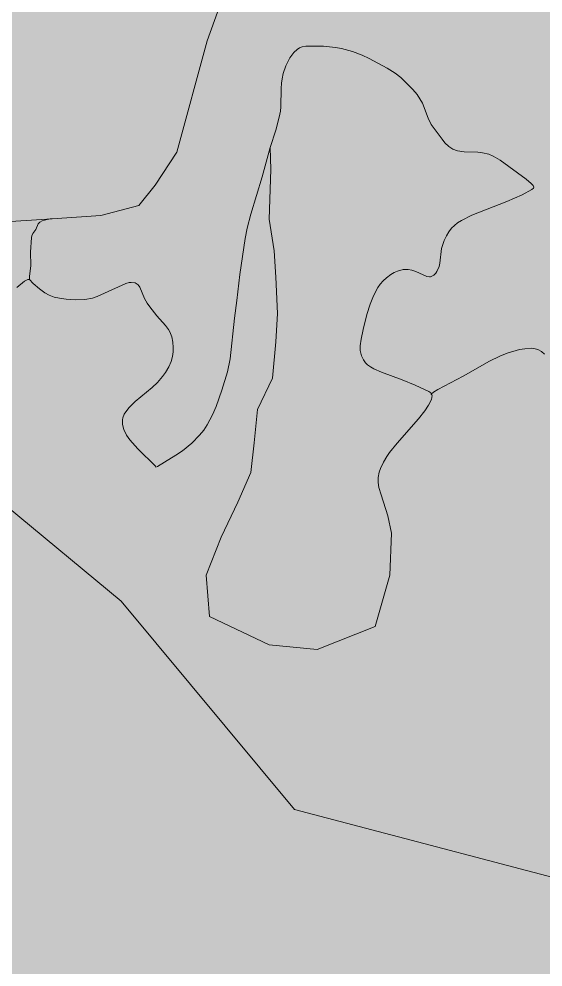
# Model space of a CAD drawing. Header units: metres. Extents: x 541853 to 549675, y 1832829 to 1845715.
# Drawn here: x 543988 to 544387, y 1841874 to 1842596 of the extents above; entities that cross this region are included whole.
import ezdxf

# ---------------------------------------------------------------- set-up
doc = ezdxf.new("R2010")
doc.units = ezdxf.units.M
doc.header["$MEASUREMENT"] = 0
doc.layers.add('1', color=7, linetype='Continuous', lineweight=0)

msp = doc.modelspace()

# ---------------------------------------------------------------- hatches: boundary and pattern name
at = {"layer": '1', "linetype": 'Continuous', "lineweight": 0}
for color, points in [(92, [(543884.04, 1842433.485), (543887.13, 1842470.325), (543801.15, 1842589.38), (543596.1, 1842615.84), (543453.66, 1842660.69), (543462.03, 1842669.69), (543479.46, 1842687.855), (543485.16, 1842692.895), (543490.71, 1842696.885), (543496.17, 1842699.69), (543500.82, 1842701.235), (543505.62, 1842702.195), (543510.48, 1842702.63), (543515.37, 1842702.525), (543520.2, 1842701.85), (543523.77, 1842700.95), (543540.39, 1842695.145), (543553.05, 1842691.275), (543564.99, 1842688.275), (543574.17, 1842686.955), (543579.99, 1842686.895), (543585.06, 1842687.525), (543587.58, 1842688.095), (543592.47, 1842689.715), (543595.44, 1842690.99), (543600, 1842693.45), (543606.99, 1842698.295), (543612.42, 1842703.14), (543617.55, 1842708.51), (543629.58, 1842722.235), (543633.39, 1842726.72), (543637.29, 1842731.775), (543646.47, 1842745.695), (543651.09, 1842752.07), (543657.33, 1842759.585), (543665.43, 1842768.495), (543680.7, 1842782.445), (543684, 1842785.205), (543687.9, 1842788.01), (543692.46, 1842790.785), (543696.57, 1842792.885), (543700.62, 1842794.625), (543708.51, 1842797.505), (543715.8, 1842800.925), (543719.58, 1842803.175), (543725.91, 1842808.095), (543736.44, 1842817.89), (543741.84, 1842823.485), (543765.99, 1842851.565), (543774.51, 1842862.26), (543777.78, 1842865.755), (543781.92, 1842869.355), (543787.65, 1842873.165), (543793.89, 1842876.27), (543800.16, 1842878.595), (543807.45, 1842880.605), (543812.97, 1842881.76), (543821.31, 1842883.08), (543829.8, 1842883.89), (543844.44, 1842884.685), (543851.22, 1842885.345), (543856.08, 1842886.155), (543860.46, 1842887.28), (543865.68, 1842889.395), (543869.61, 1842891.825), (543872.55, 1842894.615), (543873.33, 1842895.995), (543873.27, 1842897.165), (543872.46, 1842897.78), (543867.09, 1842900.345), (543853.98, 1842906.075), (543837.24, 1842911.655), (543825, 1842914.745), (543801.75, 1842919.065), (543790.65, 1842920.805), (543785.28, 1842921.315), (543779.88, 1842921.675), (543791.79, 1842922.395), (543830.25, 1842915.045), (543834.6, 1842914.205), (543910.35, 1842903.765), (543956.37, 1842876.315), (543981.18, 1842872.025), (544067.82, 1842856.695), (544101.39, 1842829.245), (544125.9, 1842789.045), (544168.02, 1842750.81), (544186.11, 1842741.84), (544171.83, 1842691.965), (544131.36, 1842579.615), (544108.23, 1842494.73), (544091.82, 1842469.65), (544079.31, 1842454.215), (544050.39, 1842446.505), (544013.1, 1842444.135), (543973.17, 1842441.585)]), (53, [(544092.27, 1842254.955), (544091.94, 1842255.495), (544078.56, 1842268.755), (544072.47, 1842275.595), (544069.95, 1842279.225), (544067.82, 1842283.545), (544066.86, 1842287.265), (544066.8, 1842290.82), (544067.1, 1842292.515), (544068.09, 1842295.17), (544069.29, 1842297.105), (544071.87, 1842300.36), (544076.43, 1842304.875), (544089.33, 1842315.54), (544093.59, 1842319.47), (544097.34, 1842323.865), (544099.5, 1842327.045), (544102.05, 1842331.395), (544103.79, 1842335.265), (544104.99, 1842339.21), (544105.44, 1842342.6), (544105.47, 1842346.08), (544105.11, 1842350.205), (544104.3, 1842354.195), (544102.95, 1842357.885), (544101.93, 1842359.79), (544099.68, 1842362.775), (544093.02, 1842370.08), (544087.59, 1842376.95), (544085.67, 1842379.725), (544083.57, 1842383.445), (544080.12, 1842391.965), (544078.77, 1842393.855), (544076.46, 1842395.205), (544073.52, 1842395.625), (544071.87, 1842395.49), (544069.29, 1842394.8), (544053.12, 1842387.3), (544047.39, 1842384.915), (544043.88, 1842383.715), (544038.03, 1842382.575), (544031.01, 1842382.275), (544023.75, 1842382.785), (544018.8, 1842383.505), (544014.75, 1842384.465), (544010.97, 1842385.86), (544007.49, 1842387.735), (544003.41, 1842390.66), (543998.67, 1842394.845), (543995.82, 1842397.92), (543995.76, 1842400.095), (543997.02, 1842408.555), (543996.57, 1842418.695), (543997.41, 1842429.885), (543997.68, 1842431.205), (543998.49, 1842432.99), (544000.65, 1842436.02), (544002.57, 1842440.295), (544003.89, 1842441.57), (544005.57, 1842442.485), (544007.34, 1842443.115), (544011.57, 1842443.97), (544013.1, 1842444.135), (544050.39, 1842446.505), (544079.31, 1842454.215), (544091.82, 1842469.65), (544108.23, 1842494.73), (544131.36, 1842579.615), (544171.83, 1842691.965), (544186.11, 1842741.84), (544261.08, 1842714.525), (544329.69, 1842687.075), (544379.64, 1842660.6), (544416.87, 1842638.055), (544434.51, 1842622.365), (544440.39, 1842612.855), (544472.73, 1842562.545), (544492.32, 1842516.465), (544490.37, 1842469.395), (544500.93, 1842448.545), (544524.24, 1842434.895), (544564.02, 1842425.22), (544642.83, 1842429.525), (544640.76, 1842416.52), (544634.31, 1842376.455), (544626.93, 1842354.945), (544620, 1842334.725), (544619.19, 1842334.8), (544613.22, 1842336.015), (544609.92, 1842337.23), (544606.38, 1842339.27), (544602.39, 1842342.93), (544598.7, 1842347.55), (544591.53, 1842358.305), (544587.57, 1842363.675), (544583.43, 1842368.025), (544578.48, 1842371.655), (544575.51, 1842373.425), (544571.7, 1842375.255), (544567.05, 1842376.95), (544561.53, 1842378.285), (544556.1, 1842378.96), (544552.2, 1842378.975), (544546.38, 1842377.925), (544543.95, 1842376.785), (544541.13, 1842374.385), (544539.54, 1842372.135), (544537.44, 1842366.63), (544536.39, 1842359.055), (544535.1, 1842335.49), (544534.47, 1842330.375), (544533.72, 1842326.325), (544531.23, 1842317.445), (544528.53, 1842310.545), (544525.29, 1842303.765), (544524.48, 1842302.445), (544523.43, 1842301.485), (544523.16, 1842301.875), (544522.23, 1842302.04), (544520.31, 1842301.71), (544516.59, 1842300.42), (544503.54, 1842294.75), (544498.2, 1842292.935), (544491.81, 1842291.285), (544484.67, 1842290.295), (544481.64, 1842290.235), (544478.79, 1842290.49), (544473.75, 1842291.705), (544470.15, 1842293.415), (544467.84, 1842295.005), (544465.83, 1842296.94), (544461.96, 1842301.965), (544457.19, 1842310.62), (544454.97, 1842313.83), (544451.16, 1842317.445), (544448.07, 1842319.455), (544445.19, 1842320.79), (544442.04, 1842321.795), (544437.45, 1842322.665), (544434.78, 1842322.905), (544428.78, 1842322.86), (544417.17, 1842321.75), (544412.73, 1842321.585), (544406.55, 1842321.915), (544401.48, 1842323.055), (544397.82, 1842324.885), (544395.42, 1842327.105), (544393.47, 1842330.555), (544391.34, 1842337.215), (544390.29, 1842339.015), (544388.61, 1842340.965), (544386.24, 1842342.915), (544383.51, 1842344.385), (544381.32, 1842345.06), (544378.38, 1842345.405), (544373.55, 1842345.135), (544369.5, 1842344.4), (544360.14, 1842341.625), (544354.5, 1842339.465), (544346.55, 1842335.505), (544326.45, 1842324.165), (544307.34, 1842314.04), (544303.98, 1842312), (544302.18, 1842310.545), (544301.88, 1842311.415), (544300.23, 1842312.6), (544290.06, 1842317.295), (544280.1, 1842321.375), (544264.35, 1842327.135), (544258.53, 1842329.715), (544255.92, 1842331.215), (544253.67, 1842332.865), (544252.17, 1842334.32), (544250.43, 1842336.675), (544248.99, 1842339.75), (544248.12, 1842343.635), (544248.03, 1842347.28), (544248.69, 1842352.365), (544250.19, 1842359.775), (544253.16, 1842371.115), (544255.65, 1842379.125), (544258.2, 1842385.485), (544261.56, 1842391.755), (544263.27, 1842394.185), (544265.49, 1842396.705), (544268.19, 1842399.135), (544271.37, 1842401.565), (544273.89, 1842403.065), (544276.56, 1842404.25), (544280.76, 1842405.345), (544284.57, 1842405.375), (544287.36, 1842404.91), (544290.48, 1842403.935), (544298.94, 1842400.185), (544300.74, 1842399.885), (544301.64, 1842399.96), (544304.16, 1842401.19), (544305.69, 1842402.66), (544306.56, 1842403.905), (544308.18, 1842407.67), (544308.72, 1842410.265), (544310.1, 1842421.32), (544311.99, 1842427.485), (544313.7, 1842431.07), (544315.53, 1842434.085), (544317.72, 1842436.905), (544319.85, 1842439.005), (544322.31, 1842440.94), (544325.28, 1842442.86), (544333.26, 1842446.91), (544359.93, 1842457.32), (544371.63, 1842462.285), (544378.8, 1842466.335), (544380.09, 1842467.43), (544380.45, 1842468.27), (544379.85, 1842469.365), (544378.47, 1842470.955), (544374.69, 1842474.33), (544354.71, 1842488.745), (544349.43, 1842491.895), (544346.1, 1842493.23), (544341.33, 1842494.355), (544337.64, 1842494.745), (544327.29, 1842495.195), (544322.28, 1842495.975), (544318.71, 1842497.115), (544315.5, 1842499.125), (544312.65, 1842501.975), (544310.43, 1842504.675), (544302.24, 1842515.925), (544299.75, 1842520.815), (544295.49, 1842532.095), (544293.6, 1842535.545), (544291.35, 1842538.815), (544288.17, 1842542.475), (544279.02, 1842551.67), (544274.7, 1842555.09), (544268.7, 1842558.825), (544254.75, 1842566.25), (544249.59, 1842568.71), (544242.06, 1842571.425), (544233.75, 1842573.75), (544229.22, 1842574.5), (544219.95, 1842575.475), (544209.54, 1842575.625), (544206.69, 1842575.49), (544203.84, 1842575.025), (544201.71, 1842574.23), (544199.97, 1842573.165), (544197.33, 1842570.645), (544194.33, 1842566.595), (544191.36, 1842560.535), (544189.35, 1842554.7), (544188.42, 1842550.635), (544187.97, 1842547.515), (544187.7, 1842543.27), (544187.52, 1842529.305), (544187.16, 1842525.96), (544186.32, 1842521.475), (544183.62, 1842511.65), (544179.33, 1842498.495), (544173.24, 1842476.025), (544164.57, 1842447.495), (544161.96, 1842437.025), (544160.43, 1842429.09), (544156.29, 1842401.655), (544154.07, 1842381.915), (544152.18, 1842368.25), (544148.94, 1842337.455), (544146.75, 1842327.48), (544142.49, 1842313.425), (544138.17, 1842301.11), (544135.44, 1842294.72), (544131.42, 1842287.205), (544128.72, 1842283.11), (544125.6, 1842279.255), (544119.66, 1842273.255), (544112.46, 1842267.3), (544107.42, 1842263.88), (544098.72, 1842258.78), (544093.44, 1842255.405)]), (251, [(544215.18, 1842115.845), (544178.61, 1842119.625), (544133.19, 1842141.06), (544130.67, 1842172.59), (544142.04, 1842201.585), (544154.64, 1842228.09), (544164.72, 1842250.785), (544167.27, 1842273.495), (544169.76, 1842298.71), (544181.13, 1842322.68), (544183.65, 1842350.43), (544184.91, 1842371.865), (544183.65, 1842399.615), (544182.39, 1842419.79), (544178.61, 1842443.76), (544179.87, 1842481.59), (544179.33, 1842498.495), (544183.62, 1842511.65), (544186.32, 1842521.475), (544187.16, 1842525.96), (544187.52, 1842529.305), (544187.7, 1842543.27), (544187.97, 1842547.515), (544188.42, 1842550.635), (544189.35, 1842554.7), (544191.36, 1842560.535), (544194.33, 1842566.595), (544197.33, 1842570.645), (544199.97, 1842573.165), (544201.71, 1842574.23), (544203.84, 1842575.025), (544206.69, 1842575.49), (544209.54, 1842575.625), (544219.95, 1842575.475), (544229.22, 1842574.5), (544233.75, 1842573.75), (544242.06, 1842571.425), (544249.59, 1842568.71), (544254.75, 1842566.25), (544268.7, 1842558.825), (544274.7, 1842555.09), (544279.02, 1842551.67), (544288.17, 1842542.475), (544291.35, 1842538.815), (544293.6, 1842535.545), (544295.49, 1842532.095), (544299.75, 1842520.815), (544302.24, 1842515.925), (544310.43, 1842504.675), (544312.65, 1842501.975), (544315.5, 1842499.125), (544318.71, 1842497.115), (544322.28, 1842495.975), (544327.29, 1842495.195), (544337.64, 1842494.745), (544341.33, 1842494.355), (544346.1, 1842493.23), (544349.43, 1842491.895), (544354.71, 1842488.745), (544374.69, 1842474.33), (544378.47, 1842470.955), (544379.85, 1842469.365), (544380.45, 1842468.27), (544380.09, 1842467.43), (544378.8, 1842466.335), (544371.63, 1842462.285), (544359.93, 1842457.32), (544333.26, 1842446.91), (544325.28, 1842442.86), (544322.31, 1842440.94), (544319.85, 1842439.005), (544317.72, 1842436.905), (544315.53, 1842434.085), (544313.7, 1842431.07), (544311.99, 1842427.485), (544310.1, 1842421.32), (544308.72, 1842410.265), (544308.18, 1842407.67), (544306.56, 1842403.905), (544305.69, 1842402.66), (544304.16, 1842401.19), (544301.64, 1842399.96), (544300.74, 1842399.885), (544298.94, 1842400.185), (544290.48, 1842403.935), (544287.36, 1842404.91), (544284.57, 1842405.375), (544280.76, 1842405.345), (544276.56, 1842404.25), (544273.89, 1842403.065), (544271.37, 1842401.565), (544268.19, 1842399.135), (544265.49, 1842396.705), (544263.27, 1842394.185), (544261.56, 1842391.755), (544258.2, 1842385.485), (544255.65, 1842379.125), (544253.16, 1842371.115), (544250.19, 1842359.775), (544248.69, 1842352.365), (544248.03, 1842347.28), (544248.12, 1842343.635), (544248.99, 1842339.75), (544250.43, 1842336.675), (544252.17, 1842334.32), (544253.67, 1842332.865), (544255.92, 1842331.215), (544258.53, 1842329.715), (544264.35, 1842327.135), (544280.1, 1842321.375), (544290.06, 1842317.295), (544300.23, 1842312.6), (544301.88, 1842311.415), (544302.18, 1842310.545), (544302.66, 1842310.05), (544302.84, 1842309.375), (544302.27, 1842306.375), (544300.14, 1842302.07), (544297.32, 1842297.855), (544292.37, 1842291.675), (544276.17, 1842273.195), (544270.35, 1842266.025), (544268.28, 1842262.965), (544265.79, 1842258.705), (544263.6, 1842253.965), (544262.61, 1842251.145), (544261.77, 1842246.93), (544261.71, 1842243.09), (544262.31, 1842239.355), (544263.9, 1842233.76), (544269.21, 1842217.785), (544271.85, 1842204.495), (544270.68, 1842172.59), (544259.34, 1842133.485)]), (251, [(544449.3, 1841927.97), (544197.99, 1841994.12), (544065.69, 1842152.85), (543890.22, 1842298.065), (543895.35, 1842302.31), (543903.03, 1842307.365), (543921, 1842316.815), (543931.59, 1842322.935), (543939.36, 1842327.9), (543942.57, 1842330.42), (543946.92, 1842334.86), (543951.36, 1842340.845), (543954.3, 1842345.765), (543960.18, 1842357.06), (543963.93, 1842363.63), (543967.71, 1842369.42), (543972.75, 1842376.11), (543981.27, 1842386.43), (543986.22, 1842391.65), (543992.16, 1842396.525), (543994.53, 1842397.83), (543995.82, 1842397.92), (543998.67, 1842394.845), (544003.41, 1842390.66), (544007.49, 1842387.735), (544010.97, 1842385.86), (544014.75, 1842384.465), (544018.8, 1842383.505), (544023.75, 1842382.785), (544031.01, 1842382.275), (544038.03, 1842382.575), (544043.88, 1842383.715), (544047.39, 1842384.915), (544053.12, 1842387.3), (544069.29, 1842394.8), (544071.87, 1842395.49), (544073.52, 1842395.625), (544076.46, 1842395.205), (544078.77, 1842393.855), (544080.12, 1842391.965), (544083.57, 1842383.445), (544085.67, 1842379.725), (544087.59, 1842376.95), (544093.02, 1842370.08), (544099.68, 1842362.775), (544101.93, 1842359.79), (544102.95, 1842357.885), (544104.3, 1842354.195), (544105.11, 1842350.205), (544105.47, 1842346.08), (544105.44, 1842342.6), (544104.99, 1842339.21), (544103.79, 1842335.265), (544102.05, 1842331.395), (544099.5, 1842327.045), (544097.34, 1842323.865), (544093.59, 1842319.47), (544089.33, 1842315.54), (544076.43, 1842304.875), (544071.87, 1842300.36), (544069.29, 1842297.105), (544068.09, 1842295.17), (544067.1, 1842292.515), (544066.8, 1842290.82), (544066.86, 1842287.265), (544067.82, 1842283.545), (544069.95, 1842279.225), (544072.47, 1842275.595), (544078.56, 1842268.755), (544091.94, 1842255.495), (544092.27, 1842254.955), (544093.44, 1842255.405), (544098.72, 1842258.78), (544107.42, 1842263.88), (544112.46, 1842267.3), (544119.66, 1842273.255), (544125.6, 1842279.255), (544128.72, 1842283.11), (544131.42, 1842287.205), (544135.44, 1842294.72), (544138.17, 1842301.11), (544142.49, 1842313.425), (544146.75, 1842327.48), (544148.94, 1842337.455), (544152.18, 1842368.25), (544154.07, 1842381.915), (544156.29, 1842401.655), (544160.43, 1842429.09), (544161.96, 1842437.025), (544164.57, 1842447.495), (544173.24, 1842476.025), (544179.33, 1842498.495), (544179.87, 1842481.59), (544178.61, 1842443.76), (544182.39, 1842419.79), (544183.65, 1842399.615), (544184.91, 1842371.865), (544183.65, 1842350.43), (544181.13, 1842322.68), (544169.76, 1842298.71), (544167.27, 1842273.495), (544164.72, 1842250.785), (544154.64, 1842228.09), (544142.04, 1842201.585), (544130.67, 1842172.59), (544133.19, 1842141.06), (544178.61, 1842119.625), (544215.18, 1842115.845), (544259.34, 1842133.485), (544270.68, 1842172.59), (544271.85, 1842204.495), (544269.21, 1842217.785), (544263.9, 1842233.76), (544262.31, 1842239.355), (544261.71, 1842243.09), (544261.77, 1842246.93), (544262.61, 1842251.145), (544263.6, 1842253.965), (544265.79, 1842258.705), (544268.28, 1842262.965), (544270.35, 1842266.025), (544276.17, 1842273.195), (544292.37, 1842291.675), (544297.32, 1842297.855), (544300.14, 1842302.07), (544302.27, 1842306.375), (544302.84, 1842309.375), (544302.66, 1842310.05), (544302.18, 1842310.545), (544303.98, 1842312), (544307.34, 1842314.04), (544326.45, 1842324.165), (544346.55, 1842335.505), (544354.5, 1842339.465), (544360.14, 1842341.625), (544369.5, 1842344.4), (544373.55, 1842345.135), (544378.38, 1842345.405), (544381.32, 1842345.06), (544383.51, 1842344.385), (544386.24, 1842342.915), (544388.61, 1842340.965), (544390.29, 1842339.015), (544391.34, 1842337.215), (544393.47, 1842330.555), (544395.42, 1842327.105), (544397.82, 1842324.885), (544401.48, 1842323.055), (544406.55, 1842321.915), (544412.73, 1842321.585), (544417.17, 1842321.75), (544428.78, 1842322.86), (544434.78, 1842322.905), (544437.45, 1842322.665), (544442.04, 1842321.795), (544445.19, 1842320.79), (544448.07, 1842319.455), (544451.16, 1842317.445), (544454.97, 1842313.83), (544457.19, 1842310.62), (544461.96, 1842301.965), (544465.83, 1842296.94), (544467.84, 1842295.005), (544470.15, 1842293.415), (544473.75, 1842291.705), (544478.79, 1842290.49), (544481.64, 1842290.235), (544484.67, 1842290.295), (544491.81, 1842291.285), (544498.2, 1842292.935), (544503.54, 1842294.75), (544516.59, 1842300.42), (544520.31, 1842301.71), (544522.23, 1842302.04), (544523.16, 1842301.875), (544523.43, 1842301.485), (544526.07, 1842295.065), (544530.87, 1842281.715), (544538.04, 1842267.045), (544540.02, 1842261.75), (544541.19, 1842256.935), (544541.85, 1842251.355), (544541.91, 1842246.915), (544541.52, 1842242.565), (544540.83, 1842239.04), (544537.5, 1842228.015), (544535.37, 1842219.36), (544532.46, 1842203.355), (544531.26, 1842198.24), (544529.88, 1842193.845), (544524.51, 1842179.655), (544520.34, 1842164.46), (544516.89, 1842150.54), (544513.35, 1842140.25), (544505.55, 1842124.545), (544503.81, 1842120.045), (544502.25, 1842114.885), (544501.23, 1842109.125), (544501.14, 1842104.355), (544501.98, 1842099.855), (544503.27, 1842096.945), (544504.53, 1842095.025), (544506.36, 1842092.895), (544509.27, 1842090.36), (544512.09, 1842088.38), (544516.02, 1842086.25), (544529.01, 1842080.52), (544533.3, 1842078.015), (544541.1, 1842072.825), (544544.82, 1842070.725), (544549.98, 1842068.415), (544553.91, 1842067.095), (544556.58, 1842066.42), (544559.79, 1842065.955), (544561.71, 1842065.925), (544565.67, 1842066.42), (544568.94, 1842067.305), (544569.06, 1842016.935), (544575, 1841966.325)]), (53, [(543890.22, 1842298.065), (543873.87, 1842311.595), (543884.04, 1842433.485), (543973.17, 1842441.585), (544013.1, 1842444.135), (544011.57, 1842443.97), (544007.34, 1842443.115), (544005.57, 1842442.485), (544003.89, 1842441.57), (544002.57, 1842440.295), (544000.65, 1842436.02), (543998.49, 1842432.99), (543997.68, 1842431.205), (543997.41, 1842429.885), (543996.57, 1842418.695), (543997.02, 1842408.555), (543995.76, 1842400.095), (543995.82, 1842397.92), (543994.53, 1842397.83), (543992.16, 1842396.525), (543986.22, 1842391.65), (543981.27, 1842386.43), (543972.75, 1842376.11), (543967.71, 1842369.42), (543963.93, 1842363.63), (543960.18, 1842357.06), (543954.3, 1842345.765), (543951.36, 1842340.845), (543946.92, 1842334.86), (543942.57, 1842330.42), (543939.36, 1842327.9), (543931.59, 1842322.935), (543921, 1842316.815), (543903.03, 1842307.365), (543895.35, 1842302.31)])]:
    msp.add_hatch(color=color, dxfattribs=at).paths.add_polyline_path(points)
h = msp.add_hatch(dxfattribs=at)
h.set_pattern_fill('ANSI33', color=188, scale=10, style=0)
h.paths.add_polyline_path([(543779.25, 1841543.655), (543770.67, 1841562.09), (543765.72, 1841579.355), (543764.1, 1841591.085), (543761.64, 1841608.965), (543754.23, 1841634.45), (543745.32, 1841651.895), (543745.08, 1841652.375), (543742.23, 1841657.895), (543720.9, 1841696.13), (543683.64, 1841712.315), (543669.75, 1841737.755), (543665.19, 1841746.065), (543673.95, 1841769.51), (543681, 1841788.56), (543697.77, 1841806.785), (543701.76, 1841811.105), (543709.77, 1841822.655), (543709.89, 1841822.835), (543712.17, 1841826.105), (543716.7, 1841832.645), (543733.35, 1841837.19), (543749.04, 1841841.045), (543758.61, 1841842.815), (543767.31, 1841843.64), (543772.62, 1841843.685), (543776.97, 1841843.445), (543781.08, 1841842.995), (543786.75, 1841841.93), (543799.8, 1841837.685), (543805.32, 1841836.53), (543808.08, 1841836.365), (543810.81, 1841836.56), (543813.63, 1841837.205), (543816.99, 1841838.42), (543826.62, 1841843.175), (543836.85, 1841849.415), (543850.71, 1841859.855), (543864, 1841868.93), (543877.44, 1841879.295), (543881.13, 1841882.925), (543884.88, 1841887.14), (543891.87, 1841895.825), (543894.15, 1841899.125), (543895.62, 1841902.095), (543896.1, 1841903.85), (543896.07, 1841906.22), (543895.26, 1841908.905), (543894.09, 1841911.305), (543891.93, 1841914.335), (543886.71, 1841919.585), (543879.12, 1841928.315), (543873.27, 1841933.445), (543865.02, 1841939.415), (543861.45, 1841941.605), (543857.07, 1841943.825), (543841.53, 1841950.065), (543830.7, 1841955.15), (543826.26, 1841957.7), (543813.99, 1841965.38), (543799.41, 1841974.935), (543781.2, 1841985.285), (543772.44, 1841989.38), (543758.04, 1841994.855), (543751.05, 1841998.245), (543746.61, 1842001.095), (543737.97, 1842008.145), (543730.86, 1842013.215), (543726, 1842016.125), (543721.14, 1842018.165), (543716.22, 1842019.665), (543711.6, 1842020.685), (543708.33, 1842021.21), (543701.58, 1842021.825), (543692.82, 1842021.72), (543687.57, 1842021.165), (543681.6, 1842020.055), (543677.49, 1842019.005), (543673.17, 1842017.565), (543664.98, 1842039.675), (543669.72, 1842071.715), (543660.24, 1842107.34), (543659.04, 1842135.825), (543660.24, 1842180.945), (543673.29, 1842232.005), (543679.11, 1842243.615), (543680.79, 1842247.02), (543682.32, 1842249.255), (543685.95, 1842253.215), (543689.16, 1842256.035), (543693.24, 1842258.915), (543696.33, 1842260.535), (543699.87, 1842261.735), (543703.26, 1842262.155), (543706.44, 1842261.885), (543708, 1842261.465), (543711.24, 1842260.055), (543717.24, 1842256.185), (543722.28, 1842251.715), (543732.51, 1842240.57), (543739.47, 1842234.375), (543746.4, 1842228.735), (543751.11, 1842225.225), (543756.09, 1842222.165), (543761.7, 1842219.255), (543765.75, 1842217.545), (543769.77, 1842216.285), (543774.33, 1842215.505), (543777.39, 1842215.385), (543780.9, 1842215.67), (543786.33, 1842216.87), (543790.08, 1842218.205), (543794.1, 1842219.99), (543807.96, 1842227.1), (543815.01, 1842231.18), (543819.81, 1842234.705), (543828.99, 1842242.7), (543833.46, 1842246.165), (543840.87, 1842250.935), (543855.81, 1842259.98), (543860.58, 1842263.4), (543865.8, 1842268.185), (543871.86, 1842274.92), (543887.94, 1842295.785), (543889.74, 1842297.645), (543890.22, 1842298.065), (544065.69, 1842152.85), (544197.99, 1841994.12), (544449.3, 1841927.97), (544575, 1841966.325), (544576.08, 1841957.16), (544520.13, 1841873.385), (544507.98, 1841846.415), (544499.7, 1841836.41), (544492.68, 1841830.005), (544483.59, 1841822.49), (544474.71, 1841816.52), (544463.13, 1841812.035), (544463.07, 1841812.005), (544450.62, 1841809.5), (544442.85, 1841809.095), (544433.13, 1841807.685), (544428.24, 1841806.23), (544419.75, 1841802.495), (544414.14, 1841797.215), (544411.2, 1841791.695), (544408.89, 1841784.165), (544406.67, 1841776.755), (544401.21, 1841768.625), (544394.43, 1841762.175), (544368.27, 1841776.215), (544347.96, 1841764.515), (544330.89, 1841737.605), (544320.57, 1841707.245), (544295.16, 1841690.505), (544274.43, 1841671.695), (544248.66, 1841649.87), (544227.33, 1841643.63), (544202.1, 1841655.615), (544195.47, 1841677.62), (544173.81, 1841719.995), (544136.7, 1841728.68), (544108.92, 1841739.825), (544075.32, 1841763.69), (544048.38, 1841777.385), (544041.12, 1841774.535), (544031.46, 1841770.725), (544014.54, 1841762.385), (544000.89, 1841740.515), (543961.86, 1841706.96), (543934.68, 1841680.095), (543910.92, 1841659.965), (543888.9, 1841648.28), (543846.69, 1841648.55), (543811.11, 1841628.495), (543797.43, 1841599.86), (543797.22, 1841567.76)])

# ---------------------------------------------------------------- linework, layer by layer
at = {"layer": '1', "color": 7, "linetype": 'Continuous', "lineweight": 0, "flags": 128}
for points in [[(544171.83, 1842691.965), (544131.36, 1842579.615), (544108.23, 1842494.73), (544091.82, 1842469.65), (544079.31, 1842454.215), (544050.39, 1842446.505), (544013.1, 1842444.135), (543973.17, 1842441.585), (543884.04, 1842433.485), (543887.13, 1842470.325), (543801.15, 1842589.38), (543596.1, 1842615.84)], [(544388.61, 1842340.965), (544386.24, 1842342.915), (544383.51, 1842344.385), (544381.32, 1842345.06), (544378.38, 1842345.405), (544373.55, 1842345.135), (544369.5, 1842344.4), (544360.14, 1842341.625), (544354.5, 1842339.465), (544346.55, 1842335.505), (544326.45, 1842324.165), (544307.34, 1842314.04), (544303.98, 1842312), (544302.18, 1842310.545), (544301.88, 1842311.415), (544300.23, 1842312.6), (544290.06, 1842317.295), (544280.1, 1842321.375), (544264.35, 1842327.135), (544258.53, 1842329.715), (544255.92, 1842331.215), (544253.67, 1842332.865), (544252.17, 1842334.32), (544250.43, 1842336.675), (544248.99, 1842339.75), (544248.12, 1842343.635), (544248.03, 1842347.28), (544248.69, 1842352.365), (544250.19, 1842359.775), (544253.16, 1842371.115), (544255.65, 1842379.125), (544258.2, 1842385.485), (544261.56, 1842391.755), (544263.27, 1842394.185), (544265.49, 1842396.705), (544268.19, 1842399.135), (544271.37, 1842401.565), (544273.89, 1842403.065), (544276.56, 1842404.25), (544280.76, 1842405.345), (544284.57, 1842405.375), (544287.36, 1842404.91), (544290.48, 1842403.935), (544298.94, 1842400.185), (544300.74, 1842399.885), (544301.64, 1842399.96), (544304.16, 1842401.19), (544305.69, 1842402.66), (544306.56, 1842403.905), (544308.18, 1842407.67), (544308.72, 1842410.265), (544310.1, 1842421.32), (544311.99, 1842427.485), (544313.7, 1842431.07), (544315.53, 1842434.085), (544317.72, 1842436.905), (544319.85, 1842439.005), (544322.31, 1842440.94), (544325.28, 1842442.86), (544333.26, 1842446.91), (544359.93, 1842457.32), (544371.63, 1842462.285), (544378.8, 1842466.335), (544380.09, 1842467.43), (544380.45, 1842468.27), (544379.85, 1842469.365), (544378.47, 1842470.955), (544374.69, 1842474.33), (544354.71, 1842488.745), (544349.43, 1842491.895), (544346.1, 1842493.23), (544341.33, 1842494.355), (544337.64, 1842494.745), (544327.29, 1842495.195), (544322.28, 1842495.975), (544318.71, 1842497.115), (544315.5, 1842499.125), (544312.65, 1842501.975), (544310.43, 1842504.675), (544302.24, 1842515.925), (544299.75, 1842520.815), (544295.49, 1842532.095), (544293.6, 1842535.545), (544291.35, 1842538.815), (544288.17, 1842542.475), (544279.02, 1842551.67), (544274.7, 1842555.09), (544268.7, 1842558.825), (544254.75, 1842566.25), (544249.59, 1842568.71), (544242.06, 1842571.425), (544233.75, 1842573.75), (544229.22, 1842574.5), (544219.95, 1842575.475), (544209.54, 1842575.625), (544206.69, 1842575.49), (544203.84, 1842575.025), (544201.71, 1842574.23), (544199.97, 1842573.165), (544197.33, 1842570.645), (544194.33, 1842566.595), (544191.36, 1842560.535), (544189.35, 1842554.7), (544188.42, 1842550.635), (544187.97, 1842547.515), (544187.7, 1842543.27), (544187.52, 1842529.305), (544187.16, 1842525.96), (544186.32, 1842521.475), (544183.62, 1842511.65), (544179.33, 1842498.495), (544173.24, 1842476.025), (544164.57, 1842447.495), (544161.96, 1842437.025), (544160.43, 1842429.09), (544156.29, 1842401.655), (544154.07, 1842381.915), (544152.18, 1842368.25), (544148.94, 1842337.455), (544146.75, 1842327.48), (544142.49, 1842313.425), (544138.17, 1842301.11), (544135.44, 1842294.72), (544131.42, 1842287.205), (544128.72, 1842283.11), (544125.6, 1842279.255), (544119.66, 1842273.255), (544112.46, 1842267.3), (544107.42, 1842263.88), (544098.72, 1842258.78), (544093.44, 1842255.405), (544092.27, 1842254.955), (544091.94, 1842255.495), (544078.56, 1842268.755), (544072.47, 1842275.595), (544069.95, 1842279.225), (544067.82, 1842283.545), (544066.86, 1842287.265), (544066.8, 1842290.82), (544067.1, 1842292.515), (544068.09, 1842295.17), (544069.29, 1842297.105), (544071.87, 1842300.36), (544076.43, 1842304.875), (544089.33, 1842315.54), (544093.59, 1842319.47), (544097.34, 1842323.865), (544099.5, 1842327.045), (544102.05, 1842331.395), (544103.79, 1842335.265), (544104.99, 1842339.21), (544105.44, 1842342.6), (544105.47, 1842346.08), (544105.11, 1842350.205), (544104.3, 1842354.195), (544102.95, 1842357.885), (544101.93, 1842359.79), (544099.68, 1842362.775), (544093.02, 1842370.08), (544087.59, 1842376.95), (544085.67, 1842379.725), (544083.57, 1842383.445), (544080.12, 1842391.965), (544078.77, 1842393.855), (544076.46, 1842395.205), (544073.52, 1842395.625), (544071.87, 1842395.49), (544069.29, 1842394.8), (544053.12, 1842387.3), (544047.39, 1842384.915), (544043.88, 1842383.715), (544038.03, 1842382.575), (544031.01, 1842382.275), (544023.75, 1842382.785), (544018.8, 1842383.505), (544014.75, 1842384.465), (544010.97, 1842385.86), (544007.49, 1842387.735), (544003.41, 1842390.66), (543998.67, 1842394.845), (543995.82, 1842397.92), (543995.76, 1842400.095), (543997.02, 1842408.555), (543996.57, 1842418.695), (543997.41, 1842429.885), (543997.68, 1842431.205), (543998.49, 1842432.99), (544000.65, 1842436.02), (544002.57, 1842440.295), (544003.89, 1842441.57), (544005.57, 1842442.485), (544007.34, 1842443.115), (544011.57, 1842443.97), (544013.1, 1842444.135), (544013.1, 1842444.135), (544050.39, 1842446.505), (544079.31, 1842454.215), (544091.82, 1842469.65), (544108.23, 1842494.73), (544131.36, 1842579.615), (544171.83, 1842691.965)], [(543986.22, 1842391.65), (543992.16, 1842396.525), (543994.53, 1842397.83), (543995.82, 1842397.92), (543998.67, 1842394.845), (544003.41, 1842390.66), (544007.49, 1842387.735), (544010.97, 1842385.86), (544014.75, 1842384.465), (544018.8, 1842383.505), (544023.75, 1842382.785), (544031.01, 1842382.275), (544038.03, 1842382.575), (544043.88, 1842383.715), (544047.39, 1842384.915), (544053.12, 1842387.3), (544069.29, 1842394.8), (544071.87, 1842395.49), (544073.52, 1842395.625), (544076.46, 1842395.205), (544078.77, 1842393.855), (544080.12, 1842391.965), (544083.57, 1842383.445), (544085.67, 1842379.725), (544087.59, 1842376.95), (544093.02, 1842370.08), (544099.68, 1842362.775), (544101.93, 1842359.79), (544102.95, 1842357.885), (544104.3, 1842354.195), (544105.11, 1842350.205), (544105.47, 1842346.08), (544105.44, 1842342.6), (544104.99, 1842339.21), (544103.79, 1842335.265), (544102.05, 1842331.395), (544099.5, 1842327.045), (544097.34, 1842323.865), (544093.59, 1842319.47), (544089.33, 1842315.54), (544076.43, 1842304.875), (544071.87, 1842300.36), (544069.29, 1842297.105), (544068.09, 1842295.17), (544067.1, 1842292.515), (544066.8, 1842290.82), (544066.86, 1842287.265), (544067.82, 1842283.545), (544069.95, 1842279.225), (544072.47, 1842275.595), (544078.56, 1842268.755), (544091.94, 1842255.495), (544092.27, 1842254.955), (544093.44, 1842255.405), (544098.72, 1842258.78), (544107.42, 1842263.88), (544112.46, 1842267.3), (544119.66, 1842273.255), (544125.6, 1842279.255), (544128.72, 1842283.11), (544131.42, 1842287.205), (544135.44, 1842294.72), (544138.17, 1842301.11), (544142.49, 1842313.425), (544146.75, 1842327.48), (544148.94, 1842337.455), (544152.18, 1842368.25), (544154.07, 1842381.915), (544156.29, 1842401.655), (544160.43, 1842429.09), (544161.96, 1842437.025), (544164.57, 1842447.495), (544173.24, 1842476.025), (544179.33, 1842498.495), (544179.87, 1842481.59), (544178.61, 1842443.76), (544182.39, 1842419.79), (544183.65, 1842399.615), (544184.91, 1842371.865), (544183.65, 1842350.43), (544181.13, 1842322.68), (544169.76, 1842298.71), (544167.27, 1842273.495), (544164.72, 1842250.785), (544154.64, 1842228.09), (544142.04, 1842201.585), (544130.67, 1842172.59), (544133.19, 1842141.06), (544178.61, 1842119.625), (544215.18, 1842115.845), (544259.34, 1842133.485), (544270.68, 1842172.59), (544271.85, 1842204.495), (544269.21, 1842217.785), (544263.9, 1842233.76), (544262.31, 1842239.355), (544261.71, 1842243.09), (544261.77, 1842246.93), (544262.61, 1842251.145), (544263.6, 1842253.965), (544265.79, 1842258.705), (544268.28, 1842262.965), (544270.35, 1842266.025), (544276.17, 1842273.195), (544292.37, 1842291.675), (544297.32, 1842297.855), (544300.14, 1842302.07), (544302.27, 1842306.375), (544302.84, 1842309.375), (544302.66, 1842310.05), (544302.18, 1842310.545), (544303.98, 1842312), (544307.34, 1842314.04), (544326.45, 1842324.165), (544346.55, 1842335.505), (544354.5, 1842339.465), (544360.14, 1842341.625), (544369.5, 1842344.4), (544373.55, 1842345.135), (544378.38, 1842345.405), (544381.32, 1842345.06), (544383.51, 1842344.385), (544386.24, 1842342.915), (544388.61, 1842340.965)], [(543973.17, 1842441.585), (544013.1, 1842444.135), (544011.57, 1842443.97), (544007.34, 1842443.115), (544005.57, 1842442.485), (544003.89, 1842441.57), (544002.57, 1842440.295), (544000.65, 1842436.02), (543998.49, 1842432.99), (543997.68, 1842431.205), (543997.41, 1842429.885), (543996.57, 1842418.695), (543997.02, 1842408.555), (543995.76, 1842400.095), (543995.82, 1842397.92), (543994.53, 1842397.83), (543992.16, 1842396.525), (543986.22, 1842391.65)], [(544449.3, 1841927.97), (544197.99, 1841994.12), (544065.69, 1842152.85), (543890.22, 1842298.065)], [(543890.22, 1842298.065), (544065.69, 1842152.85), (544197.99, 1841994.12), (544449.3, 1841927.97)]]:
    msp.add_lwpolyline(points, dxfattribs=at)
msp.add_lwpolyline([(544179.33, 1842498.495), (544183.62, 1842511.65), (544186.32, 1842521.475), (544187.16, 1842525.96), (544187.52, 1842529.305), (544187.7, 1842543.27), (544187.97, 1842547.515), (544188.42, 1842550.635), (544189.35, 1842554.7), (544191.36, 1842560.535), (544194.33, 1842566.595), (544197.33, 1842570.645), (544199.97, 1842573.165), (544201.71, 1842574.23), (544203.84, 1842575.025), (544206.69, 1842575.49), (544209.54, 1842575.625), (544219.95, 1842575.475), (544229.22, 1842574.5), (544233.75, 1842573.75), (544242.06, 1842571.425), (544249.59, 1842568.71), (544254.75, 1842566.25), (544268.7, 1842558.825), (544274.7, 1842555.09), (544279.02, 1842551.67), (544288.17, 1842542.475), (544291.35, 1842538.815), (544293.6, 1842535.545), (544295.49, 1842532.095), (544299.75, 1842520.815), (544302.24, 1842515.925), (544310.43, 1842504.675), (544312.65, 1842501.975), (544315.5, 1842499.125), (544318.71, 1842497.115), (544322.28, 1842495.975), (544327.29, 1842495.195), (544337.64, 1842494.745), (544341.33, 1842494.355), (544346.1, 1842493.23), (544349.43, 1842491.895), (544354.71, 1842488.745), (544374.69, 1842474.33), (544378.47, 1842470.955), (544379.85, 1842469.365), (544380.45, 1842468.27), (544380.09, 1842467.43), (544378.8, 1842466.335), (544371.63, 1842462.285), (544359.93, 1842457.32), (544333.26, 1842446.91), (544325.28, 1842442.86), (544322.31, 1842440.94), (544319.85, 1842439.005), (544317.72, 1842436.905), (544315.53, 1842434.085), (544313.7, 1842431.07), (544311.99, 1842427.485), (544310.1, 1842421.32), (544308.72, 1842410.265), (544308.18, 1842407.67), (544306.56, 1842403.905), (544305.69, 1842402.66), (544304.16, 1842401.19), (544301.64, 1842399.96), (544300.74, 1842399.885), (544298.94, 1842400.185), (544290.48, 1842403.935), (544287.36, 1842404.91), (544284.57, 1842405.375), (544280.76, 1842405.345), (544276.56, 1842404.25), (544273.89, 1842403.065), (544271.37, 1842401.565), (544268.19, 1842399.135), (544265.49, 1842396.705), (544263.27, 1842394.185), (544261.56, 1842391.755), (544258.2, 1842385.485), (544255.65, 1842379.125), (544253.16, 1842371.115), (544250.19, 1842359.775), (544248.69, 1842352.365), (544248.03, 1842347.28), (544248.12, 1842343.635), (544248.99, 1842339.75), (544250.43, 1842336.675), (544252.17, 1842334.32), (544253.67, 1842332.865), (544255.92, 1842331.215), (544258.53, 1842329.715), (544264.35, 1842327.135), (544280.1, 1842321.375), (544290.06, 1842317.295), (544300.23, 1842312.6), (544301.88, 1842311.415), (544302.18, 1842310.545), (544302.66, 1842310.05), (544302.84, 1842309.375), (544302.27, 1842306.375), (544300.14, 1842302.07), (544297.32, 1842297.855), (544292.37, 1842291.675), (544276.17, 1842273.195), (544270.35, 1842266.025), (544268.28, 1842262.965), (544265.79, 1842258.705), (544263.6, 1842253.965), (544262.61, 1842251.145), (544261.77, 1842246.93), (544261.71, 1842243.09), (544262.31, 1842239.355), (544263.9, 1842233.76), (544269.21, 1842217.785), (544271.85, 1842204.495), (544270.68, 1842172.59), (544259.34, 1842133.485), (544215.18, 1842115.845), (544178.61, 1842119.625), (544133.19, 1842141.06), (544130.67, 1842172.59), (544142.04, 1842201.585), (544154.64, 1842228.09), (544164.72, 1842250.785), (544167.27, 1842273.495), (544169.76, 1842298.71), (544181.13, 1842322.68), (544183.65, 1842350.43), (544184.91, 1842371.865), (544183.65, 1842399.615), (544182.39, 1842419.79), (544178.61, 1842443.76), (544179.87, 1842481.59), (544179.33, 1842498.495)], close=True, dxfattribs=at)

doc.saveas('drawing.dxf')
